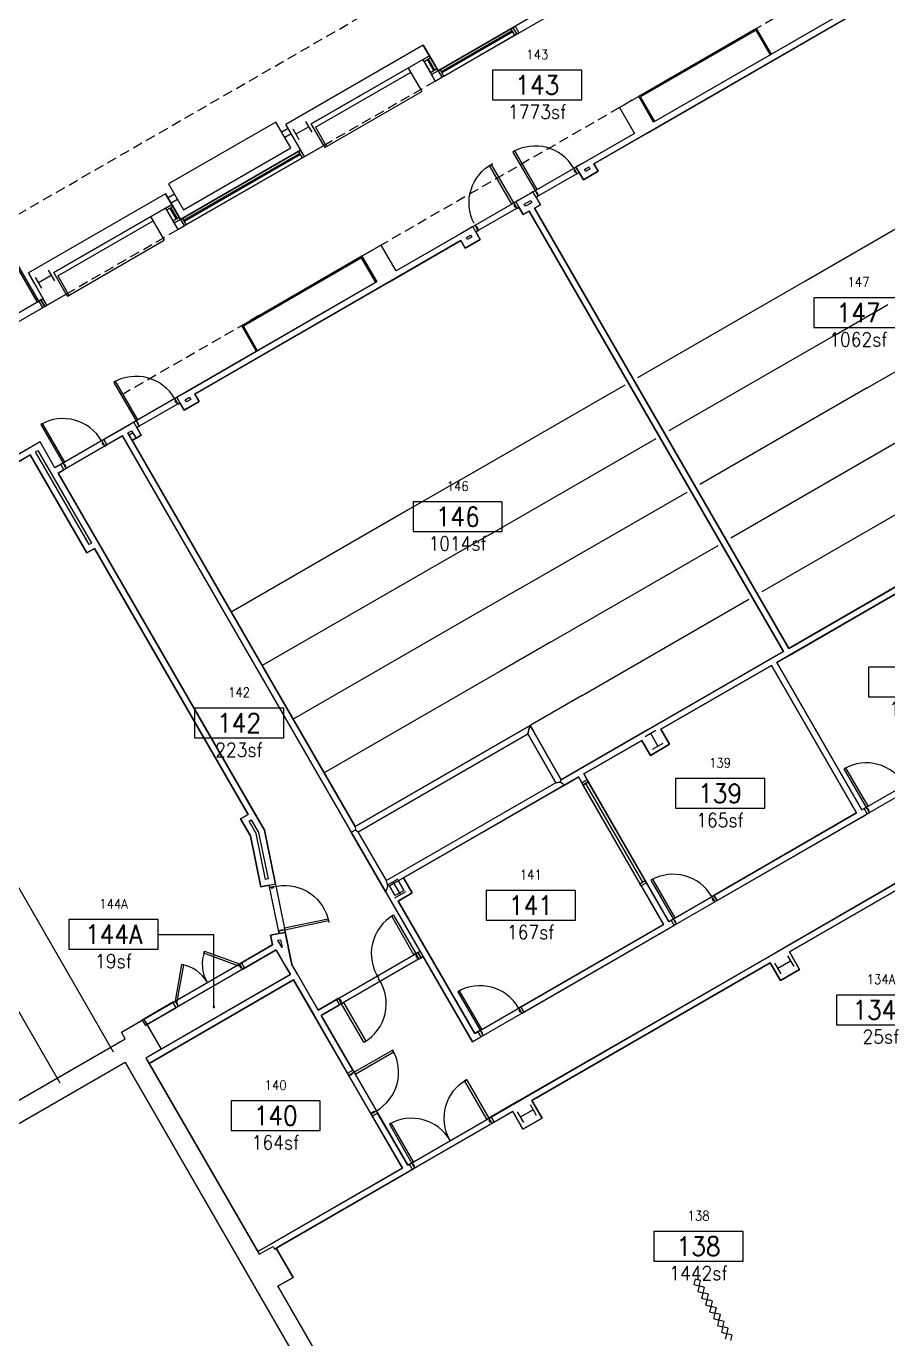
# Model space of a CAD drawing. Header units: inches. Extents: x 597 to 4798, y 649 to 3185.
# Drawn here: x 1342 to 2037, y 1204 to 2264 of the extents above; entities that cross this region are included whole.
import ezdxf
from ezdxf.enums import TextEntityAlignment as Align

# ---------------------------------------------------------------- set-up
doc = ezdxf.new("R2010")
doc.units = ezdxf.units.IN
doc.header["$LTSCALE"] = 64
doc.header["$MEASUREMENT"] = 0
doc.linetypes.add('HIDDEN2', pattern=[0.1875, 0.125, -0.0625])
for name, color, linetype in [('A-DOOR', 8, 'Continuous'), ('A-ELEV-L005', 8, 'Continuous'), ('A-FLOR', 8, 'Continuous'), ('A-FLOR-CASE', 8, 'Continuous'), ('A-Wall', 8, 'Continuous'), ('A-WALL-JAMB', 8, 'Continuous'), ('B-COL', 8, 'Continuous'), ('bldg2', 8, 'HIDDEN2'), ('sp-gross', 40, 'Continuous'), ('SP-PLAREA', 200, 'Continuous'), ('SP-RMBX', 7, 'Continuous'), ('SP-RMDR', 2, 'Continuous'), ('SP-RMNO', 6, 'Continuous'), ('SP-ROOM', 4, 'Continuous')]:
    doc.layers.add(name, color=color, linetype=linetype)
doc.styles.add('ROMANS', font='ROMANS.shx', dxfattribs={"width": 0.9})

# ---------------------------------------------------------------- blocks, each defined once
blk = doc.blocks.new('FMGRM1')
at = {"layer": 'SP-RMBX', "color": 255}
blk.add_lwpolyline([(-0.375, -0.125), (0.375, -0.125), (0.375, 0.125), (-0.375, 0.125)], close=True, dxfattribs=at)
at = {"style": 'ROMANS', "width": 0.9}
for tag, p in [('RMAREA', (0, -0.284)), ('DATA1', (0, -0.443)), ('DATA2', (0, -0.602)), ('DATA3', (0, -0.762)), ('DATA4', (0, -0.921)), ('DATA5', (0, -1.081))]:
    blk.add_attdef(tag, text='', height=0.117, dxfattribs=at).set_placement(p, align=Align.CENTER)
at = {"layer": 'SP-RMDR', "style": 'ROMANS', "width": 0.9}
blk.add_attdef('RMDOOR', text='', height=0.08, dxfattribs=at).set_placement((0, 0.257), align=Align.MIDDLE)
at = {"layer": 'SP-RMNO', "style": 'ROMANS', "width": 0.9}
blk.add_attdef('RMNUMB', text='', height=0.16, dxfattribs=at).set_placement((0, 0), align=Align.MIDDLE)
blk = doc.blocks.new('ARROWD')
blk.add_line((0, 0), (-1, 0))
at = {"const_width": 0.1875}
blk.add_lwpolyline([(-0.28125, 0, 1), (-0.09375, 0, 1)], format="xyb", close=True, dxfattribs=at)

msp = doc.modelspace()

# ---------------------------------------------------------------- linework, layer by layer
at = {"color": 8}
for p, q in [((1607.5, 1618), (1748.7, 1699.5)), ((1746.8, 1692.7), (1748.1, 1697.2)), ((1747.7, 1696.1), (1746.8, 1692.7)), ((1748.7, 1699.5), (1747.7, 1696.1)), ((1748.1, 1697.2), (1748.7, 1699.5)), ((1773.9, 1655.8), (1748.7, 1699.5)), ((1610, 1613.7), (1746.8, 1692.7)), ((1769.6, 1653.3), (1746.8, 1692.7)), ((1769.6, 1653.3), (1773.1, 1653.9)), ((1773.1, 1653.9), (1769.6, 1653.3)), ((1773.1, 1653.9), (1773.9, 1655.8)), ((1775.8, 1651.9), (1773.1, 1653.9)), ((1769.6, 1653.3), (1632.7, 1574.3)), ((1776.4, 1651.5), (1635.2, 1570)), ((1776.4, 1651.5), (1775.8, 1651.9)), ((1604.4, 1613.3), (1607.7, 1615.2)), ((1632.4, 1564.9), (1604.4, 1613.3)), ((1604.4, 1613.3), (1604.4, 1613.3)), ((1604.4, 1613.3), (1604.4, 1613.3)), ((1607.5, 1618), (1607.7, 1615.2)), ((1607.7, 1615.2), (1610, 1613.7)), ((1607.7, 1615.2), (1607.7, 1615.2)), ((1607.7, 1615.2), (1610, 1613.7)), ((1632.7, 1574.3), (1610, 1613.7)), ((1632.4, 1564.9), (1633.8, 1569.9)), ((1633, 1573), (1632.7, 1574.3)), ((1633.8, 1569.9), (1632.7, 1574.3)), ((1633.8, 1569.9), (1633, 1573)), ((1635.2, 1570), (1633.8, 1569.9)), ((1633.8, 1569.9), (1633.8, 1569.9)), ((1632.4, 1564.9), (1632.4, 1564.9)), ((1632.4, 1564.9), (1632.4, 1564.9))]:
    msp.add_line(p, q, dxfattribs=at)
for points in [[(2014.7, 2282.7, 0), (1848.4, 2186.7, 0)], [(1843.1, 2177.9, 0), (2015.1, 2277.1, 0)], [(1836.4, 2207.5, 0), (1820.9, 2198.5, 0)], [(1848.4, 2186.7, 0), (1836.4, 2207.5, 0)], [(1820.9, 2198.5, 0), (1832.9, 2177.7, 0)], [(1832.9, 2177.7, 0), (1795.6, 2156.2, 0)], [(1800.3, 2153.1, 0), (1843.1, 2177.9, 0)], [(1752.8, 2131.5, 0), (1754.3, 2132.3, 0), (1736.3, 2163.5, 0), (1734.8, 2162.6, 0), (1752.8, 2131.5, 0)], [(1735.4, 2121.5, 0), (1733.9, 2120.6, 0), (1715.9, 2151.8, 0), (1717.4, 2152.6, 0), (1735.4, 2121.5, 0)], [(1787.8, 2151.7, 0), (1785.7, 2150.5, 0)], [(1795.6, 2156.2, 0), (1787.8, 2151.7, 0)], [(1803.8, 2147.1, 0), (1800.3, 2153.1, 0)], [(1786.4, 2145.1, 0), (1788.2, 2146.1, 0), (1785.7, 2150.5, 0), (1783.9, 2149.5, 0), (1786.4, 2145.1, 0)], [(1785.8, 2146.2, 0), (1785.3, 2145.9, 0), (1784.3, 2147.6, 0), (1784.8, 2148, 0), (1785.8, 2146.2, 0)], [(1785.7, 2150.5, 0), (1788.2, 2146.1, 0)], [(1788.2, 2146.1, 0), (1791.7, 2140.1, 0)], [(1791.7, 2140.1, 0), (1803.8, 2147.1, 0)], [(1792.5, 2148.6, 0), (1796, 2150.6, 0)], [(1793.5, 2146.9, 0), (1792.5, 2148.6, 0)], [(1797, 2148.9, 0), (1793.5, 2146.9, 0)], [(1796, 2150.6, 0), (1797, 2148.9, 0)], [(1751, 2130.5, 0), (1748.9, 2129.2, 0)], [(1755.3, 2127.1, 0), (1753.5, 2126.1, 0), (1751, 2130.5, 0), (1752.8, 2131.5, 0), (1755.3, 2127.1, 0)], [(1753.5, 2126.1, 0), (1751, 2130.5, 0)], [(1737.9, 2117.1, 0), (1739.7, 2118.1, 0), (1737.2, 2122.5, 0), (1735.4, 2121.5, 0), (1737.9, 2117.1, 0)], [(1737.3, 2118.2, 0), (1736.8, 2117.9, 0), (1735.8, 2119.6, 0), (1736.3, 2120, 0), (1737.3, 2118.2, 0)], [(1739.3, 2123.7, 0), (1737.2, 2122.5, 0)], [(1737.2, 2122.5, 0), (1739.7, 2118.1, 0)], [(1748.9, 2129.2, 0), (1739.3, 2123.7, 0)], [(1744, 2120.6, 0), (1749.2, 2123.6, 0)], [(1745, 2118.9, 0), (1744, 2120.6, 0)], [(1747.6, 2120.4, 0), (1745, 2118.9, 0)], [(1750.2, 2121.9, 0), (1747.6, 2120.4, 0)], [(1749.2, 2123.6, 0), (1750.2, 2121.9, 0)], [(1752.3, 2117.3, 0), (1757, 2120.1, 0)], [(1753.5, 2126.1, 0), (1753.5, 2126.1, 0)], [(1757, 2120.1, 0), (1753.5, 2126.1, 0)], [(1754.6, 2128.2, 0), (1755.2, 2128.5, 0), (1754.2, 2130.3, 0), (1753.6, 2130, 0), (1754.6, 2128.2, 0)], [(1739.7, 2118.1, 0), (1743.2, 2112.1, 0)], [(1743.2, 2112.1, 0), (1747.9, 2114.8, 0)], [(1747.9, 2114.8, 0), (1953.2, 1759.3, 0)], [(1957.5, 1761.8, 0), (1752.3, 2117.3, 0)], [(1700.4, 2101.2, 0), (1692.6, 2096.7, 0)], [(1702.5, 2102.5, 0), (1700.4, 2101.2, 0)], [(1706.8, 2099.1, 0), (1705, 2098.1, 0), (1702.5, 2102.5, 0), (1704.3, 2103.5, 0), (1706.8, 2099.1, 0)], [(1705, 2098.1, 0), (1702.5, 2102.5, 0)], [(1706.1, 2100.2, 0), (1706.7, 2100.5, 0), (1705.7, 2102.3, 0), (1705.1, 2102, 0), (1706.1, 2100.2, 0)], [(1635.3, 2057.9, 0), (1692.9, 2091.1, 0)], [(1692.6, 2096.7, 0), (1640.6, 2066.7, 0)], [(1692.9, 2091.1, 0), (1696.4, 2085.1, 0)], [(1696.4, 2085.1, 0), (1708.5, 2092.1, 0)], [(1697.3, 2093.6, 0), (1700.7, 2095.6, 0)], [(1698.3, 2091.9, 0), (1697.3, 2093.6, 0)], [(1701.7, 2093.9, 0), (1698.3, 2091.9, 0)], [(1700.7, 2095.6, 0), (1701.7, 2093.9, 0)], [(1708.5, 2092.1, 0), (1705, 2098.1, 0)], [(1628.6, 2087.5, 0), (1613, 2078.5, 0)], [(1613, 2078.5, 0), (1625, 2057.7, 0)], [(1640.6, 2066.7, 0), (1628.6, 2087.5, 0)], [(1625, 2057.7, 0), (1473.5, 1970.2, 0)], [(1478.1, 1967.1, 0), (1635.3, 2057.9, 0)], [(1430.6, 1945.5, 0), (1432.1, 1946.3, 0), (1414.1, 1977.5, 0), (1412.6, 1976.6, 0), (1430.6, 1945.5, 0)], [(1464.3, 1959.1, 0), (1466, 1960.1, 0), (1463.5, 1964.5, 0), (1461.8, 1963.5, 0), (1464.3, 1959.1, 0)], [(1463.7, 1960.2, 0), (1463.1, 1959.9, 0), (1462.1, 1961.6, 0), (1462.7, 1962, 0), (1463.7, 1960.2, 0)], [(1465.7, 1965.7, 0), (1463.5, 1964.5, 0)], [(1463.5, 1964.5, 0), (1466, 1960.1, 0)], [(1473.5, 1970.2, 0), (1465.7, 1965.7, 0)], [(1469.5, 1954.1, 0), (1481.6, 1961.1, 0)], [(1470.4, 1962.6, 0), (1473.8, 1964.6, 0)], [(1471.4, 1960.9, 0), (1470.4, 1962.6, 0)], [(1474.8, 1962.9, 0), (1471.4, 1960.9, 0)], [(1473.8, 1964.6, 0), (1474.8, 1962.9, 0)], [(1481.6, 1961.1, 0), (1478.1, 1967.1, 0)], [(1466, 1960.1, 0), (1469.5, 1954.1, 0)], [(1371.7, 1911.4, 0), (1373.2, 1912.3, 0), (1355.2, 1943.5, 0), (1353.7, 1942.6, 0), (1371.7, 1911.4, 0)], [(1426.7, 1943.2, 0), (1419.3, 1938.9, 0)], [(1428.9, 1944.5, 0), (1426.7, 1943.2, 0)], [(1433.1, 1941.1, 0), (1431.4, 1940.1, 0), (1428.9, 1944.5, 0), (1430.6, 1945.5, 0), (1433.1, 1941.1, 0)], [(1431.4, 1940.1, 0), (1428.9, 1944.5, 0)], [(1434.9, 1934.1, 0), (1431.4, 1940.1, 0)], [(1431.4, 1940.1, 0), (1431.4, 1940.1, 0)], [(1432.5, 1942.2, 0), (1433, 1942.5, 0), (1432, 1944.3, 0), (1431.5, 1944, 0), (1432.5, 1942.2, 0)], [(1405.4, 1925.1, 0), (1407.1, 1926.1, 0), (1404.6, 1930.4, 0), (1402.9, 1929.4, 0), (1405.4, 1925.1, 0)], [(1419.3, 1938.9, 0), (1404.6, 1930.4, 0)], [(1404.6, 1930.4, 0), (1407.1, 1926.1, 0)], [(1407.1, 1926.1, 0), (1419.6, 1933.4, 0)], [(1419.6, 1933.4, 0), (1604.4, 1613.3, 0)], [(1424, 1935.9, 0), (1427.1, 1937.6, 0)], [(1607.5, 1618, 0), (1424, 1935.9, 0)], [(1427.1, 1937.6, 0), (1430.6, 1931.6, 0)], [(1430.6, 1931.6, 0), (1434.9, 1934.1, 0)], [(1345, 1923.7, 0), (1309.9, 1903.5, 0)], [(1353.2, 1928.5, 0), (1345, 1923.7, 0)], [(1349.6, 1920.6, 0), (1351.3, 1921.6, 0)], [(1392.9, 1845.7, 0), (1349.6, 1920.6, 0)], [(1351.3, 1921.6, 0), (1362.1, 1903, 0)], [(1365.2, 1907.7, 0), (1353.2, 1928.5, 0)], [(1404.7, 1926.2, 0), (1404.2, 1925.9, 0), (1403.2, 1927.6, 0), (1403.7, 1927.9, 0), (1404.7, 1926.2, 0)], [(1312.4, 1899.1, 0), (1345.3, 1918.1, 0)], [(1345.3, 1918.1, 0), (1391, 1838.9, 0)], [(1369.9, 1910.4, 0), (1365.2, 1907.7, 0)], [(1374.2, 1907.1, 0), (1372.4, 1906.1, 0), (1369.9, 1910.4, 0), (1371.7, 1911.4, 0), (1374.2, 1907.1, 0)], [(1372.4, 1906.1, 0), (1369.9, 1910.4, 0)], [(1373.5, 1908.2, 0), (1374.1, 1908.5, 0), (1373.1, 1910.2, 0), (1372.5, 1909.9, 0), (1373.5, 1908.2, 0)], [(1362.1, 1903, 0), (1394.6, 1846.7, 0)], [(1367.7, 1903.4, 0), (1372.4, 1906.1, 0)], [(1400.2, 1847.1, 0), (1367.7, 1903.4, 0)], [(1394.6, 1846.7, 0), (1392.9, 1845.7, 0)], [(1526.7, 1628, 0), (1400.2, 1847.1, 0)], [(1391, 1838.9, 0), (1397.1, 1842.4, 0)], [(1397.1, 1842.4, 0), (1521.1, 1627.6, 0)], [(2051.9, 1816.3, 0), (1957.5, 1761.8, 0)], [(1957.9, 1756.2, 0), (2046.6, 1807.5, 0)], [(1943.2, 1753.6, 0), (1844.1, 1696.3, 0)], [(1953.2, 1759.3, 0), (1943.2, 1753.6, 0)], [(1947.9, 1750.5, 0), (1957.9, 1756.2, 0)], [(2016.6, 1631.4, 0), (1947.9, 1750.5, 0)], [(1854.3, 1696.5, 0), (1943.5, 1748, 0)], [(1943.5, 1748, 0), (2012.3, 1628.9, 0)], [(1748.7, 1699.5, 0), (1607.5, 1618, 0)], [(1773.9, 1655.8, 0), (1748.7, 1699.5, 0)], [(1844.1, 1696.3, 0), (1787.3, 1663.6, 0)], [(1861.3, 1684.4, 0), (1854.3, 1696.5, 0)], [(1610, 1613.7, 0), (1746.8, 1692.7, 0)], [(1746.8, 1692.7, 0), (1769.6, 1653.3, 0)], [(1792, 1660.5, 0), (1838.8, 1687.5, 0)], [(1838.8, 1687.5, 0), (1845.8, 1675.4, 0)], [(1845.8, 1675.4, 0), (1861.3, 1684.4, 0)], [(2020.1, 1633.4, 0), (2021.6, 1634.3, 0), (2003.6, 1665.4, 0), (2002.1, 1664.6, 0), (2020.1, 1633.4, 0)], [(1787.3, 1663.6, 0), (1773.9, 1655.8, 0)], [(1776.4, 1651.5, 0), (1787.7, 1658, 0)], [(1787.7, 1658, 0), (1790.4, 1653.2, 0)], [(1795.7, 1654, 0), (1794.7, 1655.7, 0), (1790.4, 1653.2, 0), (1791.4, 1651.5, 0), (1795.7, 1654, 0)], [(1790.4, 1653.2, 0), (1794.7, 1655.7, 0)], [(1837.4, 1571.8, 0), (1841.7, 1574.3, 0), (1795.7, 1654, 0), (1791.4, 1651.5, 0), (1837.4, 1571.8, 0)], [(1791.4, 1651.5, 0), (1795.7, 1654, 0)], [(1794.7, 1655.7, 0), (1792, 1660.5, 0)], [(1842.7, 1572.6, 0), (1794.7, 1655.7, 0)], [(1769.6, 1653.3, 0), (1632.7, 1574.3, 0)], [(1635.2, 1570, 0), (1776.4, 1651.5, 0)], [(1790.4, 1653.2, 0), (1838.4, 1570.1, 0)], [(1839.6, 1573.1, 0), (1793.6, 1652.7, 0)], [(2018.4, 1632.4, 0), (2016.6, 1631.4, 0)], [(2022.6, 1629.1, 0), (2020.9, 1628.1, 0), (2018.4, 1632.4, 0), (2020.1, 1633.4, 0), (2022.6, 1629.1, 0)], [(2020.9, 1628.1, 0), (2018.4, 1632.4, 0)], [(1521.1, 1627.6, 0), (1515, 1624.1, 0)], [(1515, 1624.1, 0), (1522.9, 1610.5, 0)], [(1521.9, 1622.3, 0), (1523.6, 1623.3, 0)], [(1527.6, 1612.3, 0), (1521.9, 1622.3, 0)], [(1523.6, 1623.3, 0), (1529.5, 1613.1, 0)], [(1534.2, 1614.9, 0), (1526.7, 1628, 0)], [(2012.3, 1628.9, 0), (1897.1, 1562.4, 0)], [(1899.6, 1558.1, 0), (2017, 1625.8, 0)], [(2017, 1625.8, 0), (2020.9, 1628.1, 0)], [(2022, 1630.1, 0), (2022.5, 1630.5, 0), (2021.5, 1632.2, 0), (2021, 1631.9, 0), (2022, 1630.1, 0)], [(1535.2, 1575.2, 0), (1527.6, 1612.3, 0)], [(1529.5, 1613.1, 0), (1537.2, 1575.6, 0)], [(1542.6, 1574.1, 0), (1534.2, 1614.9, 0)], [(1604.4, 1613.3, 0), (1604.4, 1613.3, 0)], [(1604.4, 1613.3, 0), (1632.4, 1564.9, 0)], [(1632.7, 1574.3, 0), (1610, 1613.7, 0)], [(1522.9, 1610.5, 0), (1531.3, 1569.3, 0)], [(1531.3, 1569.3, 0), (1538.2, 1570.7, 0)], [(1537.2, 1575.6, 0), (1535.2, 1575.2, 0)], [(1538.6, 1568.7, 0), (1538.2, 1570.7, 0), (1543.1, 1571.7, 0), (1543.5, 1569.7, 0), (1538.6, 1568.7, 0)], [(1538.2, 1570.7, 0), (1543.1, 1571.7, 0)], [(1539.8, 1569, 0), (1539.9, 1568.3, 0), (1541.9, 1568.7, 0), (1541.8, 1569.4, 0), (1539.8, 1569, 0)], [(1543.1, 1571.7, 0), (1542.6, 1574.1, 0)], [(1639.7, 1562.2, 0), (1635.2, 1570, 0)], [(1646.5, 1576.5, 0), (1642.2, 1574, 0)], [(1642.2, 1574, 0), (1646.7, 1566.2, 0)], [(1653.5, 1564.4, 0), (1646.5, 1576.5, 0)], [(1841.7, 1574.3, 0), (1842.7, 1572.6, 0), (1838.4, 1570.1, 0), (1837.4, 1571.8, 0), (1841.7, 1574.3, 0)], [(1837.4, 1571.8, 0), (1841.7, 1574.3, 0)], [(1842.7, 1572.6, 0), (1838.4, 1570.1, 0)], [(1838.4, 1570.1, 0), (1856.4, 1538.9, 0)], [(1860.7, 1541.4, 0), (1842.7, 1572.6, 0)], [(1864.2, 1543.4, 0), (1865.7, 1544.3, 0), (1847.7, 1575.4, 0), (1846.2, 1574.6, 0), (1864.2, 1543.4, 0)], [(2049.1, 1575.1, 0), (1947.8, 1516.6, 0)], [(1632.4, 1564.9, 0), (1636.6, 1557.5, 0)], [(1632.4, 1564.9, 0), (1632.4, 1564.9, 0)], [(1646.7, 1566.2, 0), (1639.7, 1562.2, 0)], [(1642.2, 1557.8, 0), (1653.5, 1564.4, 0)], [(1897.9, 1557.1, 0), (1899.6, 1558.1, 0), (1897.1, 1562.4, 0), (1895.4, 1561.4, 0), (1897.9, 1557.1, 0)], [(1897.3, 1558.1, 0), (1896.7, 1557.8, 0), (1895.7, 1559.6, 0), (1896.3, 1559.9, 0), (1897.3, 1558.1, 0)], [(1897.1, 1562.4, 0), (1899.6, 1558.1, 0)], [(1958.1, 1516.8, 0), (2047.3, 1568.3, 0)], [(1636.6, 1557.5, 0), (1702.1, 1444.1, 0)], [(1704, 1450.9, 0), (1642.2, 1557.8, 0)], [(1550.7, 1534.4, 0), (1550.4, 1536.2, 0), (1585.6, 1543.4, 0), (1586, 1541.7, 0), (1550.7, 1534.4, 0)], [(1856.4, 1538.9, 0), (1741.2, 1472.4, 0)], [(1862.5, 1542.4, 0), (1860.7, 1541.4, 0)], [(1861.1, 1535.8, 0), (1865, 1538.1, 0)], [(1866.7, 1539.1, 0), (1865, 1538.1, 0), (1862.5, 1542.4, 0), (1864.2, 1543.4, 0), (1866.7, 1539.1, 0)], [(1865, 1538.1, 0), (1862.5, 1542.4, 0)], [(1866.1, 1540.1, 0), (1866.6, 1540.5, 0), (1865.6, 1542.2, 0), (1865.1, 1541.9, 0), (1866.1, 1540.1, 0)], [(1546.2, 1531.5, 0), (1539.3, 1530.1, 0)], [(1539.3, 1530.1, 0), (1540.9, 1522.4, 0)], [(1545.2, 1526.2, 0), (1547.2, 1526.6, 0)], [(1545.8, 1533.4, 0), (1546.2, 1531.5, 0), (1551.1, 1532.5, 0), (1550.7, 1534.4, 0), (1545.8, 1533.4, 0)], [(1551.1, 1532.5, 0), (1546.2, 1531.5, 0)], [(1547, 1533.7, 0), (1546.9, 1534.3, 0), (1548.9, 1534.7, 0), (1549, 1534.1, 0), (1547, 1533.7, 0)], [(1547.2, 1526.6, 0), (1548.5, 1520.2, 0)], [(1551.6, 1530, 0), (1551.1, 1532.5, 0)], [(1556.4, 1506.5, 0), (1551.6, 1530, 0)], [(1743.7, 1468.1, 0), (1861.1, 1535.8, 0)], [(1514.1, 1507, 0), (1513.5, 1505.3, 0), (1485.3, 1515.6, 0), (1485.9, 1517.2, 0), (1514.1, 1507, 0)], [(1540.9, 1522.4, 0), (1515.8, 1508, 0)], [(1518.3, 1503.6, 0), (1543.8, 1518.3, 0)], [(1543.8, 1518.3, 0), (1551.9, 1504.3, 0)], [(1545.4, 1525.7, 0), (1545.2, 1526.2, 0)], [(1548.5, 1520.2, 0), (1545.4, 1525.7, 0)], [(1947.8, 1516.6, 0), (1740, 1396.6, 0)], [(1966.3, 1502.5, 0), (1958.1, 1516.8, 0)], [(1462.2, 1477, 0), (1463.9, 1476.7, 0), (1469.1, 1506.2, 0), (1467.4, 1506.5, 0), (1462.2, 1477, 0)], [(1516.6, 1502.6, 0), (1518.3, 1503.6, 0), (1515.8, 1508, 0), (1514.1, 1507, 0), (1516.6, 1502.6, 0)], [(1516, 1503.7, 0), (1515.5, 1503.4, 0), (1514.5, 1505.1, 0), (1515, 1505.5, 0), (1516, 1503.7, 0)], [(1515.8, 1508, 0), (1518.3, 1503.6, 0)], [(1560.9, 1498.8, 0), (1556.4, 1506.5, 0)], [(1750.2, 1396.8, 0), (1942.5, 1507.8, 0)], [(1942.5, 1507.8, 0), (1950.8, 1493.5, 0)], [(1555.3, 1498.4, 0), (1438.6, 1431, 0)], [(1551.9, 1504.3, 0), (1555.3, 1498.4, 0)], [(1577.6, 1469.7, 0), (1560.9, 1498.8, 0)], [(1950.8, 1493.5, 0), (1966.3, 1502.5, 0)], [(1441.1, 1426.7, 0), (1557.8, 1494.1, 0)], [(1557.8, 1494.1, 0), (1574.6, 1465.1, 0)], [(1708.3, 1453.4, 0), (1709.8, 1454.3, 0), (1691.8, 1485.4, 0), (1690.3, 1484.6, 0), (1708.3, 1453.4, 0)], [(1460.4, 1476, 0), (1435.7, 1461.7, 0)], [(1464.7, 1472.6, 0), (1462.9, 1471.6, 0), (1460.4, 1476, 0), (1462.2, 1477, 0), (1464.7, 1472.6, 0)], [(1462.9, 1471.6, 0), (1460.4, 1476, 0)], [(1464, 1473.7, 0), (1464.6, 1474, 0), (1463.6, 1475.8, 0), (1463, 1475.5, 0), (1464, 1473.7, 0)], [(1592.4, 1478.3, 0), (1577.6, 1469.7, 0)], [(1580.1, 1465.4, 0), (1594.9, 1473.9, 0)], [(1594.9, 1473.9, 0), (1592.4, 1478.3, 0)], [(1438.2, 1457.3, 0), (1462.9, 1471.6, 0)], [(1574.6, 1465.1, 0), (1601.3, 1418.7, 0)], [(1605.6, 1421.2, 0), (1580.1, 1465.4, 0)], [(1742, 1467.1, 0), (1743.7, 1468.1, 0), (1741.2, 1472.4, 0), (1739.5, 1471.4, 0), (1742, 1467.1, 0)], [(1741.4, 1468.1, 0), (1740.8, 1467.8, 0), (1739.8, 1469.6, 0), (1740.4, 1469.9, 0), (1741.4, 1468.1, 0)], [(1741.2, 1472.4, 0), (1743.7, 1468.1, 0)], [(1435.7, 1461.7, 0), (1438.2, 1457.3, 0)], [(1706.6, 1452.4, 0), (1704, 1450.9, 0)], [(1710.8, 1449.1, 0), (1709.1, 1448.1, 0), (1706.6, 1452.4, 0), (1708.3, 1453.4, 0), (1710.8, 1449.1, 0)], [(1709.1, 1448.1, 0), (1706.6, 1452.4, 0)], [(1710.2, 1450.1, 0), (1710.7, 1450.5, 0), (1709.7, 1452.2, 0), (1709.2, 1451.9, 0), (1710.2, 1450.1, 0)], [(1702.1, 1444.1, 0), (1709.1, 1448.1, 0)], [(1438.6, 1431, 0), (1441.1, 1426.7, 0)], [(1606.6, 1419.5, 0), (1607.5, 1418, 0), (1638.7, 1436, 0), (1637.8, 1437.5, 0), (1606.6, 1419.5, 0)], [(1601.3, 1418.7, 0), (1605.6, 1421.2, 0)], [(1602.3, 1417, 0), (1601.3, 1418.7, 0), (1605.6, 1421.2, 0), (1606.6, 1419.5, 0), (1602.3, 1417, 0)], [(1603.4, 1417.6, 0), (1603.7, 1417.1, 0), (1605.4, 1418.1, 0), (1605.1, 1418.6, 0), (1603.4, 1417.6, 0)], [(1715.4, 1382.4, 0), (1713.9, 1381.6, 0), (1695.9, 1412.8, 0), (1697.4, 1413.6, 0), (1715.4, 1382.4, 0)], [(1740, 1396.6, 0), (1717.2, 1383.4, 0)], [(1758.5, 1382.5, 0), (1750.2, 1396.8, 0)], [(1620.3, 1385.8, 0), (1621.3, 1384.1, 0), (1625.6, 1386.6, 0), (1624.6, 1388.3, 0), (1620.3, 1385.8, 0)], [(1621.4, 1386.5, 0), (1621.1, 1387, 0), (1622.8, 1388, 0), (1623.1, 1387.5, 0), (1621.4, 1386.5, 0)], [(1625.6, 1386.6, 0), (1621.3, 1384.1, 0)], [(1621.3, 1384.1, 0), (1645.6, 1342.1, 0)], [(1649.9, 1344.6, 0), (1625.6, 1386.6, 0)], [(1653.1, 1346.4, 0), (1654.6, 1347.3, 0), (1636.6, 1378.5, 0), (1635.1, 1377.6, 0), (1653.1, 1346.4, 0)], [(1717.9, 1378.1, 0), (1719.7, 1379.1, 0), (1717.2, 1383.4, 0), (1715.4, 1382.4, 0), (1717.9, 1378.1, 0)], [(1717.3, 1379.2, 0), (1716.8, 1378.9, 0), (1715.8, 1380.6, 0), (1716.3, 1380.9, 0), (1717.3, 1379.2, 0)], [(1717.2, 1383.4, 0), (1719.7, 1379.1, 0)], [(1719.7, 1379.1, 0), (1734.7, 1387.8, 0)], [(1734.7, 1387.8, 0), (1742.9, 1373.5, 0)], [(1742.9, 1373.5, 0), (1758.5, 1382.5, 0)], [(1655.6, 1342.1, 0), (1653.8, 1341.1, 0), (1651.3, 1345.4, 0), (1653.1, 1346.4, 0), (1655.6, 1342.1, 0)], [(1645.6, 1342.1, 0), (1539.9, 1281.1, 0)], [(1542.4, 1276.8, 0), (1650.2, 1339, 0)], [(1651.3, 1345.4, 0), (1649.9, 1344.6, 0)], [(1650.2, 1339, 0), (1653.8, 1341.1, 0)], [(1653.8, 1341.1, 0), (1651.3, 1345.4, 0)], [(1655, 1343.2, 0), (1655.5, 1343.5, 0), (1654.5, 1345.2, 0), (1654, 1344.9, 0), (1655, 1343.2, 0)], [(1539.9, 1281.1, 0), (1528.9, 1274.7, 0)], [(1528.9, 1274.7, 0), (1530.1, 1272.6, 0)], [(1530.1, 1272.6, 0), (1541.2, 1278.9, 0)], [(1541.2, 1278.9, 0), (1542.4, 1276.8, 0)]]:
    msp.add_polyline3d(points, dxfattribs=at)
for centre, radius, start, end in [((1752.8, 2131.5), 36, 30, 120), ((1430.6, 1945.5), 36, 30, 120), ((1371.7, 1911.4), 36, 30, 120), ((2020.1, 1633.4), 36, 30, 120), ((1864.2, 1543.4), 36, 30, 120), ((1514.1, 1507), 30, 160, 210), ((1462.2, 1477), 30, 30, 80), ((1708.3, 1453.4), 36, 30, 120), ((1606.6, 1419.5), 36, 300, 30), ((1653.1, 1346.4), 36, 30, 120)]:
    msp.add_arc(centre, radius, start, end, dxfattribs=at)
at = {"color": 8, "extrusion": (0, 0, -1)}
for centre, start, end in [((-1735.4, 2121.5), 332.3631, 62.3631), ((-1550.7, 1534.4), 80.2088, 170.2088), ((-1715.4, 1382.4), 330.7131, 60.7131)]:
    msp.add_arc(centre, 36, start, end, dxfattribs=at)
at = {"layer": 'A-DOOR', "color": 8}
for p, q in [((1735, 2263.2), (1736.7, 2264.2)), ((1738, 2258), (1735, 2263.2)), ((1736.7, 2264.2), (1739.7, 2259)), ((1739.7, 2259), (1738, 2258)), ((1332.7, 2072.5), (1350.7, 2041.3)), ((1352.2, 2042.2), (1334.2, 2073.4)), ((1350.7, 2041.3), (1352.2, 2042.2)), ((1353.9, 2043.2), (1352.2, 2042.2)), ((1352.2, 2042.2), (1355.2, 2037)), ((1356.9, 2038), (1353.9, 2043.2)), ((1355.2, 2037), (1356.9, 2038))]:
    msp.add_line(p, q, dxfattribs=at)
at = {"layer": 'A-DOOR', "color": 8, "linetype": 'Continuous', "lineweight": -3}
for p, q in [((1637, 1545.6), (1638.5, 1546.4)), ((1655, 1514.4), (1637, 1545.6)), ((1638.5, 1546.4), (1656.5, 1515.3)), ((1658.2, 1516.3), (1656.5, 1515.3)), ((1656.5, 1515.3), (1658.2, 1516.3)), ((1660.7, 1511.9), (1658.2, 1516.3)), ((1658.2, 1516.3), (1660.7, 1511.9)), ((1656.5, 1515.3), (1655, 1514.4)), ((1656.5, 1515.3), (1659, 1510.9)), ((1659, 1510.9), (1656.5, 1515.3)), ((1657.1, 1514.2), (1656.6, 1513.9)), ((1656.6, 1513.9), (1657.6, 1512.1)), ((1656.8, 1513.4), (1657.4, 1513.7)), ((1657.8, 1511.7), (1656.8, 1513.4)), ((1658.1, 1512.5), (1657.1, 1514.2)), ((1657.4, 1513.7), (1658.4, 1512)), ((1657.6, 1512.1), (1658.1, 1512.5)), ((1658.4, 1512), (1657.8, 1511.7)), ((1659, 1510.9), (1660.7, 1511.9)), ((1660.7, 1511.9), (1659, 1510.9)), ((1594.1, 1479.3), (1592.4, 1478.3)), ((1592.4, 1478.3), (1594.1, 1479.3)), ((1592.4, 1478.3), (1594.9, 1473.9)), ((1594.9, 1473.9), (1592.4, 1478.3)), ((1596.6, 1474.9), (1594.1, 1479.3)), ((1594.1, 1479.3), (1596.6, 1474.9)), ((1594.8, 1478.2), (1595.3, 1478.5)), ((1595.8, 1476.5), (1594.8, 1478.2)), ((1594.9, 1473.9), (1596.6, 1474.9)), ((1596.6, 1474.9), (1594.9, 1473.9)), ((1595.5, 1478.1), (1595, 1477.7)), ((1595, 1477.7), (1596, 1476)), ((1595.3, 1478.5), (1596.3, 1476.8)), ((1596.5, 1476.3), (1595.5, 1478.1)), ((1596.3, 1476.8), (1595.8, 1476.5)), ((1596, 1476), (1596.5, 1476.3)), ((1596.6, 1474.9), (1598.1, 1475.8)), ((1614.6, 1443.8), (1596.6, 1474.9)), ((1598.1, 1475.8), (1616.1, 1444.6)), ((1616.1, 1444.6), (1614.6, 1443.8))]:
    msp.add_line(p, q, dxfattribs=at)
for centre, start, end in [((1656.5, 1515.3), 120, 213.9831), ((1596.6, 1474.9), 300, 33.9831)]:
    msp.add_arc(centre, 36, start, end, dxfattribs=at)
at = {"layer": 'A-ELEV-L005', "color": 8}
for p, q in [((1674.4, 2228.2), (1735, 2263.2)), ((1734.2, 2260.5), (1677.1, 2227.5)), ((1734.7, 2259.6), (1677.6, 2226.6)), ((1679.1, 2224), (1736.2, 2257)), ((1662.2, 2237.3), (1668.2, 2227)), ((1665.8, 2237.1), (1670.8, 2228.5)), ((1666.6, 2237.6), (1671.6, 2229)), ((1667.4, 2240.3), (1677.4, 2223)), ((1466.5, 2108.2), (1563.5, 2164.2)), ((1562.8, 2161.5), (1469.2, 2107.5)), ((1563.3, 2160.6), (1469.7, 2106.6)), ((1471.2, 2104), (1566.5, 2159)), ((1459.5, 2120.3), (1469.5, 2103)), ((1454.3, 2117.3), (1460.3, 2107)), ((1457.9, 2117.1), (1462.9, 2108.5)), ((1458.8, 2117.6), (1463.8, 2109))]:
    msp.add_line(p, q, dxfattribs=at)
at = {"layer": 'A-FLOR', "color": 8}
for p, q in [((2012.4, 2082.7), (2147.5, 2160.7)), ((1970.9, 2058.7), (2012.4, 2082.7)), ((1835.8, 1980.7), (1970.9, 2058.7)), ((1970.9, 2058.7), (1970.9, 2058.7)), ((1970.9, 2058.7), (1970.9, 2058.7)), ((1995.9, 2015.4), (2037.4, 2039.4)), ((2037.4, 2039.4), (2037.4, 2039.4)), ((2037.4, 2039.4), (2037.4, 2039.4)), ((1995.9, 2015.4), (1860.8, 1937.4)), ((1995.9, 2015.4), (1995.9, 2015.4)), ((1995.9, 2015.4), (1995.9, 2015.4)), ((2020.9, 1972.1), (2062.4, 1996.1)), ((1692, 1897.7), (1825.4, 1974.7)), ((2020.9, 1972.1), (1885.8, 1894.1)), ((2020.9, 1972.1), (2020.9, 1972.1)), ((2020.9, 1972.1), (2020.9, 1972.1)), ((1716.1, 1853.9), (1850.4, 1931.4)), ((2045.9, 1928.8), (1910.8, 1850.8)), ((1692, 1897.7), (1650.4, 1873.7)), ((1692, 1897.7), (1692, 1897.7)), ((1692, 1897.7), (1692, 1897.7)), ((1740.3, 1810.1), (1875.4, 1888.1)), ((2070.9, 1885.5), (1935.8, 1807.5)), ((1650.4, 1873.7), (1507.5, 1791.2)), ((1650.4, 1873.7), (1650.4, 1873.7)), ((1650.4, 1873.7), (1650.4, 1873.7)), ((1716.1, 1853.9), (1674.6, 1829.9)), ((1716.1, 1853.9), (1716.1, 1853.9)), ((1716.1, 1853.9), (1716.1, 1853.9)), ((1765.3, 1766.8), (1900.4, 1844.8)), ((1674.6, 1829.9), (1532.5, 1747.9)), ((1674.6, 1829.9), (1674.6, 1829.9)), ((1674.6, 1829.9), (1674.6, 1829.9)), ((1740.3, 1810.1), (1698.7, 1786.1)), ((1740.3, 1810.1), (1740.3, 1810.1)), ((1740.3, 1810.1), (1740.3, 1810.1)), ((1790.3, 1723.5), (1925.4, 1801.5)), ((1698.7, 1786.1), (1557.5, 1704.6)), ((1698.7, 1786.1), (1698.7, 1786.1)), ((1698.7, 1786.1), (1698.7, 1786.1)), ((1765.3, 1766.8), (1723.7, 1742.8)), ((1765.3, 1766.8), (1765.3, 1766.8)), ((1765.3, 1766.8), (1765.3, 1766.8)), ((1723.7, 1742.8), (1582.5, 1661.3)), ((1723.7, 1742.8), (1723.7, 1742.8)), ((1723.7, 1742.8), (1723.7, 1742.8)), ((1790.3, 1723.5), (1748.7, 1699.5)), ((1790.3, 1723.5), (1790.3, 1723.5)), ((1790.3, 1723.5), (1790.3, 1723.5)), ((1748.7, 1699.5), (1751.7, 1694.4)), ((1308.3, 1616.2), (1412.3, 1436.1)), ((1265, 1591.2), (1369, 1411.1)), ((1882, 1252.5), (1880.9, 1248.2)), ((1886.4, 1251.3), (1882, 1252.5)), ((1885.2, 1247), (1886.4, 1251.3)), ((1880.9, 1248.2), (1885.2, 1247)), ((1885.2, 1247), (1884.1, 1242.6)), ((1884.1, 1242.6), (1888.4, 1241.5)), ((1889.6, 1245.8), (1885.2, 1247)), ((1888.4, 1241.5), (1887.2, 1237.1)), ((1888.4, 1241.5), (1889.6, 1245.8)), ((1892.7, 1240.3), (1888.4, 1241.5)), ((1891.6, 1236), (1892.7, 1240.3)), ((1887.2, 1237.1), (1891.6, 1236)), ((1891.6, 1236), (1890.4, 1231.6)), ((1890.4, 1231.6), (1894.8, 1230.5)), ((1895.9, 1234.8), (1891.6, 1236)), ((1894.8, 1230.5), (1893.6, 1226.1)), ((1894.8, 1230.5), (1895.9, 1234.8)), ((1899.1, 1229.3), (1894.8, 1230.5)), ((1893.6, 1226.1), (1897.9, 1225)), ((1897.9, 1225), (1896.8, 1220.6)), ((1896.8, 1220.6), (1901.1, 1219.4)), ((1897.9, 1225), (1899.1, 1229.3)), ((1902.3, 1223.8), (1897.9, 1225)), ((1901.1, 1219.4), (1900, 1215.1)), ((1901.1, 1219.4), (1902.3, 1223.8)), ((1905.5, 1218.3), (1901.1, 1219.4)), ((1900, 1215.1), (1904.3, 1213.9)), ((1904.3, 1213.9), (1903.1, 1209.6)), ((1903.1, 1209.6), (1907.5, 1208.4)), ((1904.3, 1213.9), (1905.5, 1218.3)), ((1908.7, 1212.8), (1904.3, 1213.9)), ((1907.5, 1208.4), (1906.3, 1204.1)), ((1907.5, 1208.4), (1908.7, 1212.8)), ((1911.8, 1207.3), (1907.5, 1208.4)), ((1910.7, 1202.9), (1911.8, 1207.3))]:
    msp.add_line(p, q, dxfattribs=at)
at = {"layer": 'A-FLOR-CASE', "color": 8}
for p, q in [((1931.6, 2262.4), (1836.4, 2207.5)), ((1931.2, 2261.1), (1837.8, 2207.1)), ((1942.7, 2241.1), (1931.2, 2261.1)), ((1943.6, 2241.6), (1931.6, 2262.4)), ((1575.4, 2182.6), (1652.3, 2227)), ((1650.3, 2230.5), (1661.3, 2211.4)), ((1583.1, 2166.3), (1661.3, 2211.4)), ((1848.4, 2186.7), (1836.4, 2207.5)), ((1848.4, 2186.7), (1836.4, 2207.5)), ((1849.3, 2187.2), (1837.8, 2207.1)), ((1543.5, 2186.9), (1456.9, 2136.9)), ((1555.5, 2166.1), (1543.5, 2186.9)), ((1850.9, 2182.4), (1856.1, 2185.4)), ((1850.9, 2182.4), (1856.1, 2185.4)), ((1553.4, 2181.7), (1548.2, 2178.7)), ((1555.9, 2177.3), (1550.7, 2174.3)), ((1575.4, 2182.6), (1584.4, 2167)), ((1468.9, 2116.1), (1555.5, 2166.1)), ((1582.1, 2168), (1583.1, 2166.3)), ((1456.9, 2136.9), (1468.9, 2116.1)), ((1461.7, 2128.7), (1456.5, 2125.7)), ((1464.2, 2124.3), (1459, 2121.3)), ((1442.4, 2110.5), (1453.4, 2091.4)), ((1367.5, 2062.6), (1444.4, 2107)), ((1375.2, 2046.3), (1453.4, 2091.4)), ((1613, 2078.5), (1515.9, 2022.4)), ((1625, 2057.7), (1613, 2078.5)), ((1625, 2057.7), (1613, 2078.5)), ((1612.6, 2077.1), (1517.3, 2022.1)), ((1624.1, 2057.2), (1612.6, 2077.1)), ((1624.1, 2057.2), (1612.6, 2077.1)), ((1367.5, 2062.6), (1376.5, 2047)), ((1374.2, 2048), (1375.2, 2046.3)), ((1627.5, 2053.4), (1622.3, 2050.4)), ((1627.5, 2053.4), (1622.3, 2050.4)), ((1527.9, 2001.6), (1515.9, 2022.4)), ((1528.8, 2002.1), (1517.3, 2022.1))]:
    msp.add_line(p, q, dxfattribs=at)
at = {"layer": 'A-Wall', "color": 8}
for p, q in [((1662.4, 2249), (1551.5, 2185)), ((1662.4, 2249), (1667.4, 2240.3)), ((1667.4, 2240.3), (1572.1, 2185.3)), ((1566.5, 2159), (1551.5, 2185)), ((1582.1, 2168), (1572.1, 2185.3)), ((1566.5, 2159), (1582.1, 2168)), ((1454.5, 2129), (1343.7, 2065)), ((1459.5, 2120.3), (1364.2, 2065.3)), ((1454.5, 2129), (1459.5, 2120.3)), ((1358.7, 2039), (1343.7, 2065)), ((1348.7, 2056.3), (1343.7, 2065)), ((1374.2, 2048), (1364.2, 2065.3)), ((1358.7, 2039), (1374.2, 2048)), ((1420.6, 1931.6), (1419.8, 1933.1)), ((1658.2, 1516.3), (1659.9, 1517.2)), ((1660.7, 1511.9), (1662.4, 1512.9)), ((1418.8, 1451.9), (1437, 1462.4)), ((1437, 1462.4), (1451, 1438.2)), ((1234.8, 1338.5), (1421.9, 1446.5)), ((1421.9, 1446.5), (1418.8, 1451.9)), ((1451, 1438.2), (1438.6, 1431)), ((1438.6, 1431), (1530.1, 1272.6)), ((927.3, 1142.2), (1421.8, 1427.7)), ((1694.8, 954.8), (1421.8, 1427.7)), ((1557.4, 1253.9), (1543.7, 1277.5)), ((1545, 1246.7), (1557.4, 1253.9)), ((1687, 1000.9), (1545, 1246.7))]:
    msp.add_line(p, q, dxfattribs=at)
at = {"layer": 'A-Wall', "color": 8, "linetype": 'Continuous', "lineweight": -3}
for p, q in [((1428, 1935.9), (1425, 1934.1)), ((1425, 1934.1), (1427.5, 1929.8)), ((1427.5, 1929.8), (1430.5, 1931.5))]:
    msp.add_line(p, q, dxfattribs=at)
at = {"layer": 'A-WALL-JAMB', "color": 8}
for p, q in [((1735, 2263.2), (1733.2, 2262.2)), ((1733.2, 2262.2), (1736.2, 2257)), ((1738, 2258), (1735, 2263.2)), ((1736.2, 2257), (1738, 2258)), ((1662.2, 2237.3), (1667.4, 2240.3)), ((1663.2, 2235.6), (1662.2, 2237.3)), ((1668.4, 2238.6), (1663.2, 2235.6)), ((1667.4, 2240.3), (1668.4, 2238.6)), ((1668.2, 2227), (1673.4, 2230)), ((1669.2, 2225.2), (1668.2, 2227)), ((1674.4, 2228.2), (1669.2, 2225.2)), ((1673.4, 2230), (1674.4, 2228.2)), ((1676.1, 2229.2), (1674.4, 2228.2)), ((1674.4, 2228.2), (1677.4, 2223)), ((1679.1, 2224), (1676.1, 2229.2)), ((1669.2, 2225.2), (1672.2, 2220)), ((1672.2, 2220), (1677.4, 2223)), ((1677.4, 2223), (1679.1, 2224)), ((1563.5, 2164.2), (1561.8, 2163.2)), ((1561.8, 2163.2), (1564.8, 2158)), ((1566.5, 2159), (1563.5, 2164.2)), ((1564.8, 2158), (1566.5, 2159)), ((1454.3, 2117.3), (1459.5, 2120.3)), ((1459.5, 2120.3), (1460.5, 2118.6)), ((1455.3, 2115.6), (1454.3, 2117.3)), ((1460.5, 2118.6), (1455.3, 2115.6)), ((1460.3, 2107), (1465.5, 2110)), ((1465.5, 2110), (1466.5, 2108.2)), ((1468.2, 2109.2), (1466.5, 2108.2)), ((1471.2, 2104), (1468.2, 2109.2)), ((1461.3, 2105.2), (1460.3, 2107)), ((1466.5, 2108.2), (1461.3, 2105.2)), ((1461.3, 2105.2), (1464.3, 2100)), ((1464.3, 2100), (1469.5, 2103)), ((1466.5, 2108.2), (1469.5, 2103)), ((1469.5, 2103), (1471.2, 2104)), ((1355.7, 2044.2), (1353.9, 2043.2)), ((1355.7, 2044.2), (1353.9, 2043.2)), ((1353.9, 2043.2), (1356.9, 2038)), ((1353.9, 2043.2), (1356.9, 2038)), ((1358.7, 2039), (1355.7, 2044.2)), ((1358.7, 2039), (1355.7, 2044.2)), ((1356.9, 2038), (1358.7, 2039)), ((1356.9, 2038), (1358.7, 2039))]:
    msp.add_line(p, q, dxfattribs=at)
at = {"layer": 'B-COL', "color": 8}
for p, q in [((1567.5, 2187.3), (1572.5, 2178.7)), ((1557.1, 2181.3), (1562.1, 2172.7)), ((1570, 2183), (1559.6, 2177)), ((1359.7, 2067.3), (1364.7, 2058.7)), ((1349.3, 2061.3), (1354.3, 2052.7)), ((1362.2, 2063), (1351.8, 2057)), ((1841.5, 1690.8), (1850.1, 1695.8)), ((1845.8, 1693.3), (1851.8, 1682.9)), ((1847.5, 1680.4), (1856.1, 1685.4)), ((1633.6, 1570.8), (1642.3, 1575.8)), ((1638, 1573.3), (1644, 1562.9)), ((1639.6, 1560.4), (1648.3, 1565.4)), ((1946.1, 1507.5), (1951.1, 1498.9)), ((1959, 1509.2), (1948.6, 1503.2)), ((1956.5, 1513.5), (1961.5, 1504.9)), ((1751.2, 1389.2), (1740.8, 1383.2)), ((1748.7, 1393.5), (1753.7, 1384.9)), ((1738.3, 1387.5), (1743.3, 1378.9))]:
    msp.add_line(p, q, dxfattribs=at)
at = {"layer": 'bldg2', "color": 8}
for p, q in [((597.1, 1686), (3193.5, 3185)), ((2693.8, 2702.5), (1420.7, 1967.5)), ((1582.1, 2168), (1672.2, 2220)), ((1374.2, 2048), (1464.3, 2100))]:
    msp.add_line(p, q, dxfattribs=at)
at = {"layer": 'sp-gross', "flags": 128}
msp.add_lwpolyline([(1771.4, 2284.2), (1674.4, 2228.2), (1662.4, 2249), (1551.5, 2185), (1563.5, 2164.2), (1466.5, 2108.2), (1454.5, 2129), (1343.7, 2065), (1355.7, 2044.2), (1258.7, 1988.2), (1246.7, 2009), (1135.8, 1945), (1147.8, 1924.2), (1050.8, 1868.2), (1038.8, 1889), (943.6, 1834), (939.1, 1841.8), (717.4, 1713.8), (718.7, 1711.5), (680.4, 1689.9), (630.4, 1661), (927.3, 1142.2), (1421.8, 1427.7), (1694.8, 954.8)], dxfattribs=at)
at = {"layer": 'SP-PLAREA', "flags": 128}
for points in [[(2248.5, 2417.7), (1848.4, 2186.7), (1836.4, 2207.5), (1820.9, 2198.5), (1832.9, 2177.7), (1640.6, 2066.7), (1628.6, 2087.5), (1613, 2078.5), (1625, 2057.7), (1365.2, 1907.7), (1353.2, 1928.5), (863.9, 1646)], [(1256.5, 1980), (1374.2, 2048), (1364.2, 2065.3), (1454.3, 2117.3), (1464.3, 2100), (1582.1, 2168), (1572.1, 2185.3), (1662.2, 2237.3), (1672.2, 2220), (1789.9, 2288)], [(1234.8, 1338.5), (1421.9, 1446.5), (1418.8, 1451.9), (1540.9, 1522.4), (1539.3, 1530.1), (1546.2, 1531.5), (1538.2, 1570.7), (1531.3, 1569.3), (1522.9, 1610.5), (1515, 1624.1), (1521.1, 1627.6), (1397.1, 1842.4), (1391, 1838.9), (1345.3, 1918.1), (790.2, 1597.7)], [(2047.3, 1568.3), (1958.1, 1516.8), (1966.3, 1502.5), (1950.8, 1493.5), (1942.5, 1507.8), (1750.2, 1396.8), (1758.5, 1382.5), (1742.9, 1373.5), (1734.7, 1387.8), (1543.7, 1277.5), (1557.4, 1253.9), (1545, 1246.7), (1687, 1000.9), (1700.2, 1008.5), (1711, 989.7), (1758.7, 989.7), (1909.1, 1076.6), (1901.5, 1089.8), (1945.7, 1115.3), (1929.9, 1142.6), (1953.3, 1156.1), (1976.7, 1115.6), (2117, 1196.6)]]:
    msp.add_lwpolyline(points, dxfattribs=at)
for points in [[(1800.3, 2153.1), (1803.8, 2147.1), (1791.7, 2140.1), (1788.2, 2146.1), (1753.5, 2126.1), (1757, 2120.1), (1752.3, 2117.3), (1957.5, 1761.8), (2275.3, 1945.3), (2070.1, 2300.8), (2065.3, 2298.1), (2061.8, 2304.1), (2027.2, 2284.1), (2030.7, 2278.1), (2018.6, 2271.1), (2015.1, 2277.1)], [(1662.4, 1512.9), (1580.1, 1465.4), (1649.9, 1344.6), (2049.1, 1575.1), (2082.1, 1517.9), (2128.9, 1544.9), (2168.4, 1476.5), (2210, 1500.5), (2137.5, 1626.1), (2926.4, 2081.6), (2888.4, 2147.4), (2790.5, 2090.9), (2798.5, 2077.1), (1702.1, 1444.1)], [(1466, 1960.1), (1431.4, 1940.1), (1434.9, 1934.1), (1427.5, 1929.8), (1607.5, 1618), (1748.7, 1699.5), (1773.9, 1655.8), (1953.2, 1759.3), (1747.9, 2114.8), (1743.2, 2112.1), (1739.7, 2118.1), (1705, 2098.1), (1708.5, 2092.1), (1696.4, 2085.1), (1692.9, 2091.1), (1478.1, 1967.1), (1481.6, 1961.1), (1469.5, 1954.1)], [(1419.6, 1933.4), (1367.7, 1903.4), (1534.2, 1614.9), (1556.4, 1506.5), (1577.6, 1469.7), (1659.9, 1517.2)], [(1947.9, 1750.5), (2016.6, 1631.4), (2168.2, 1718.9), (2099.4, 1838), (2062.2, 1816.5), (2069.2, 1804.4), (2053.6, 1795.4), (2046.6, 1807.5)], [(1792, 1660.5), (1860.7, 1541.4), (2012.3, 1628.9), (1943.5, 1748), (1854.3, 1696.5), (1861.3, 1684.4), (1845.8, 1675.4), (1838.8, 1687.5)], [(1787.7, 1658), (1646.5, 1576.5), (1653.5, 1564.4), (1642.2, 1557.8), (1704, 1450.9), (1856.4, 1538.9)], [(1439.5, 1458.1), (1451, 1438.2), (1555.3, 1498.4), (1543.8, 1518.3)], [(1557.8, 1494.1), (1441.1, 1426.7), (1528.9, 1274.7), (1645.6, 1342.1)]]:
    msp.add_lwpolyline(points, close=True, dxfattribs=at)
at = {"layer": 'SP-ROOM'}
for p in [(1448.5, 1530.9), (1493.5, 1476.7)]:
    msp.add_line(p, (1493.5, 1530.9), dxfattribs=at)

# ---------------------------------------------------------------- block references
at = {"layer": 'SP-ROOM', "xscale": 96, "yscale": 96, "zscale": 96}
for p, values in [((1754.5, 2216.8), {'RMAREA': '1773sf', 'RMDOOR': '143', 'RMNUMB': '143'}), ((2013.8, 2033), {'RMAREA': '1062sf', 'RMDOOR': '147', 'RMNUMB': '147'}), ((1690.3, 1868.1), {'RMAREA': '1014sf', 'RMDOOR': '146', 'RMNUMB': '146'}), ((2058, 1734.7), {'RMAREA': '165sf', 'RMDOOR': '137', 'RMNUMB': '137'}), ((1513.8, 1701.6), {'RMAREA': '223sf', 'RMDOOR': '142', 'RMNUMB': '142'}), ((1902.1, 1644.7), {'RMAREA': '165sf', 'RMDOOR': '139', 'RMNUMB': '139'}), ((1749.3, 1554.4), {'RMAREA': '167sf', 'RMDOOR': '141', 'RMNUMB': '141'}), ((1412.5, 1530.9), {'RMAREA': '19sf', 'RMDOOR': '144A', 'RMNUMB': '144A'}), ((2032, 1469.9), {'RMAREA': '25sf', 'RMDOOR': '134A', 'RMNUMB': '134A'}), ((1543.3, 1384.4), {'RMAREA': '164sf', 'RMDOOR': '140', 'RMNUMB': '140'}), ((1884.7, 1279), {'RMAREA': '1442sf', 'RMDOOR': '138', 'RMNUMB': '138'})]:
    msp.add_blockref('FMGRM1', p, dxfattribs=at).add_auto_attribs(values)
at = {"layer": 'SP-ROOM', "xscale": 5.279999999999999, "yscale": 5.279999999999999, "zscale": 5.279999999999999, "rotation": 270}
msp.add_blockref('ARROWD', (1493.5, 1471.4), dxfattribs=at)

doc.saveas('drawing.dxf')
